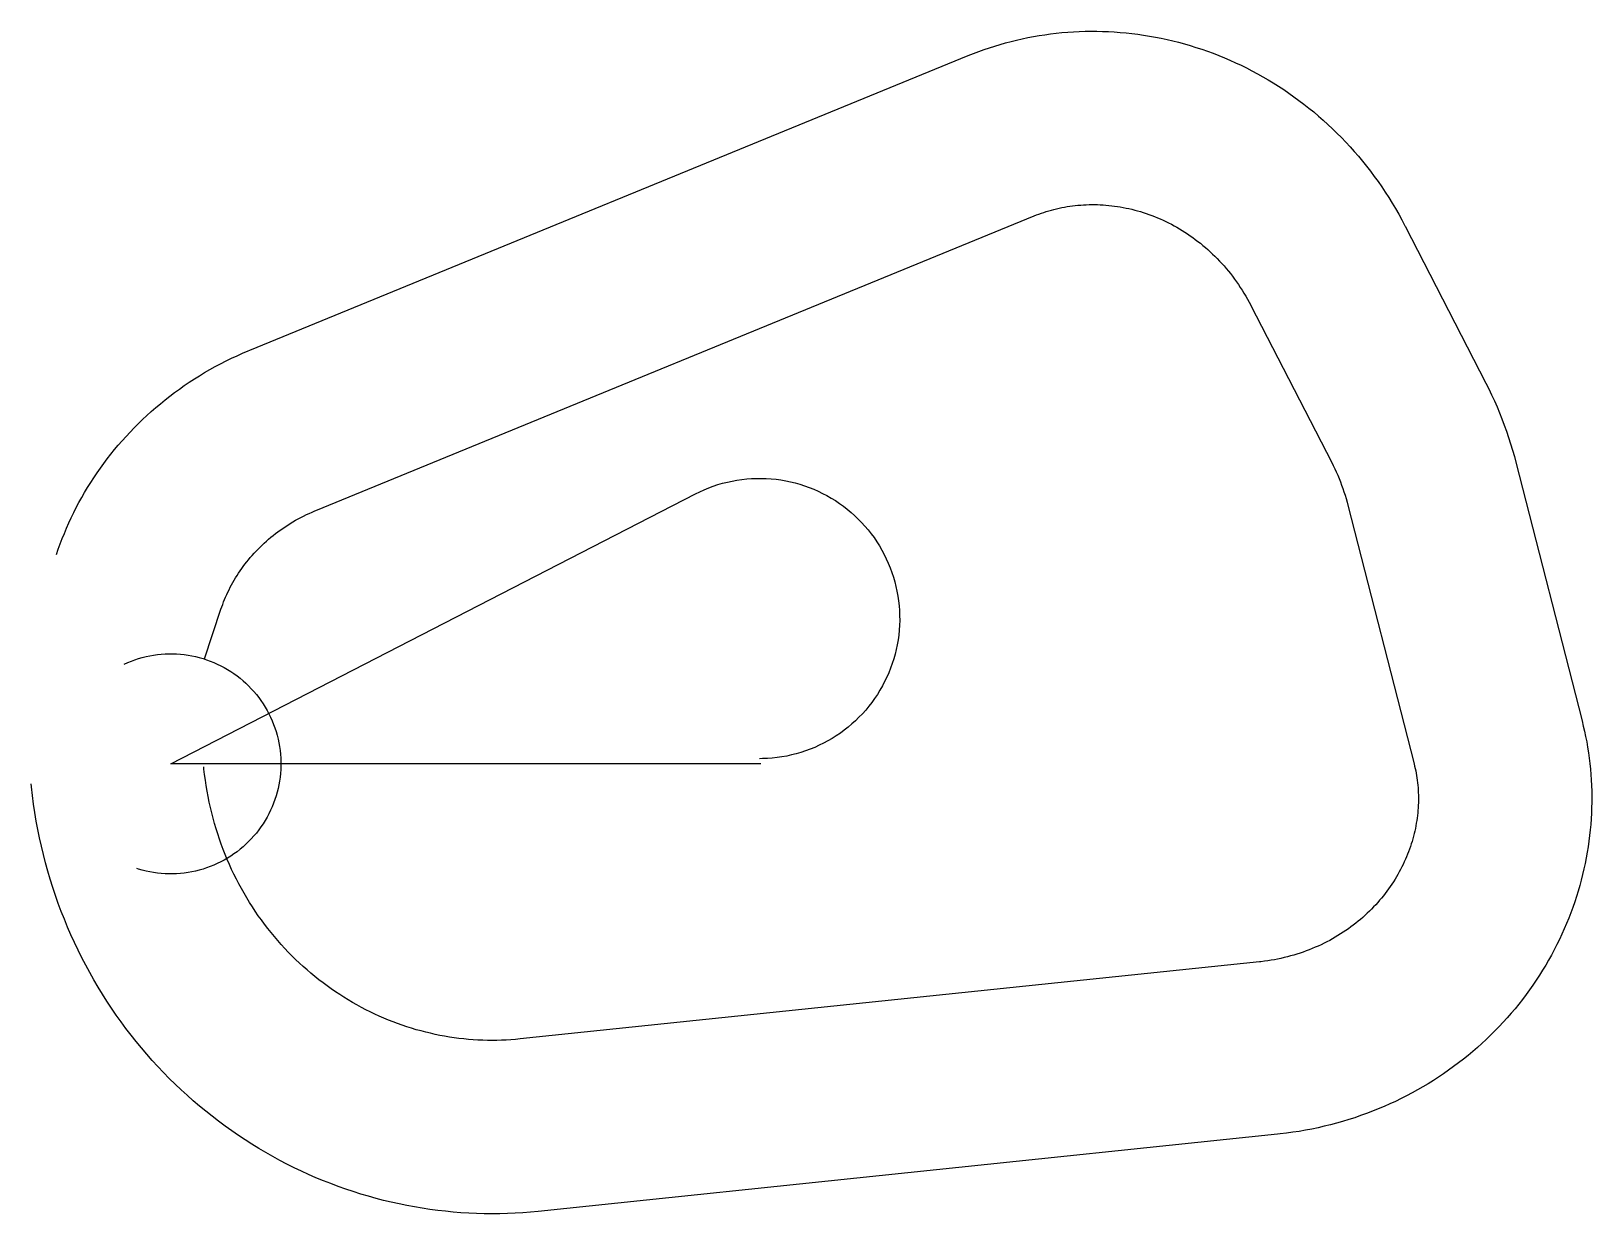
# Model space of a CAD drawing. Header units: metres. Extents: x -3704 to 37699, y -11941 to 19438.
import ezdxf

# ---------------------------------------------------------------- set-up
doc = ezdxf.new("R2010")
doc.units = ezdxf.units.M

msp = doc.modelspace()

# ---------------------------------------------------------------- linework, layer by layer
at = {"layer": 'Boundry', "color": 1}
for p, q in [((2100, 10976), (21158, 18792)), ((3845, 6720), (22903, 14536)), ((32745, 14268), (34890, 10099)), ((28654, 12163), (30800, 7994)), ((35685, 8005), (37441, 1140)), ((31228, 6864), (32985, 0)), ((891, 2781), (1330, 4099)), ((28887, -5255), (9269, -7302)), ((29364, -9830), (9746, -11877))]:
    msp.add_line(p, q, dxfattribs=at)
at = {"layer": 'NorminalTrack', "color": 1}
msp.add_lwpolyline([(15650, 0), (0, 0), (13916, 7161), (13916, 7161), (14032, 7219), (14151, 7272), (14271, 7321), (14393, 7366), (14516, 7407), (14641, 7443), (14766, 7475), (14893, 7502), (15021, 7525), (15149, 7544), (15279, 7558), (15408, 7568), (15538, 7573), (15668, 7573), (15797, 7569), (15927, 7561), (16056, 7548), (16185, 7530), (16313, 7508), (16440, 7482), (16566, 7451), (16691, 7415), (16814, 7376), (16937, 7332), (17057, 7284), (17176, 7231), (17293, 7175), (17408, 7115), (17520, 7050), (17631, 6982), (17739, 6910), (17844, 6834), (17947, 6754), (18046, 6671), (18143, 6585), (18237, 6495), (18328, 6402), (18415, 6306), (18499, 6207), (18579, 6105), (18656, 6000), (18729, 5893), (18798, 5783), (18863, 5671), (18925, 5556), (18982, 5440), (19035, 5321), (19085, 5201), (19129, 5079), (19170, 4956), (19206, 4831), (19238, 4706), (19266, 4579), (19289, 4451), (19307, 4322), (19322, 4193), (19331, 4064), (19336, 3934), (19337, 3804), (19333, 3675), (19324, 3545), (19311, 3416), (19294, 3287), (19272, 3159), (19245, 3032), (19214, 2906), (19179, 2781), (19139, 2658), (19095, 2535), (19047, 2415), (18995, 2296), (18938, 2179), (18878, 2064), (18814, 1952), (18745, 1841), (18673, 1733), (18597, 1628), (18518, 1525), (18435, 1425), (18348, 1329), (18258, 1235), (18165, 1144), (18069, 1057), (17970, 973), (17868, 893), (17763, 816), (17656, 743), (17546, 674), (17434, 609), (17320, 547), (17203, 490), (17085, 436), (16965, 387), (16843, 342), (16719, 302), (16595, 266), (16469, 234), (16342, 206), (16214, 183), (16086, 164), (15957, 150), (15827, 141), (15698, 136), (15618, 135)], dxfattribs=at)
at = {"layer": 'WindSpiral', "color": 5}
for points in [[(21158, 18792), (21296, 18848), (21435, 18901), (21576, 18951), (21717, 18999), (21860, 19045), (22004, 19089), (22149, 19130), (22294, 19168), (22441, 19204), (22588, 19238), (22737, 19269), (22886, 19297), (23036, 19323), (23186, 19346), (23338, 19367), (23489, 19385), (23642, 19400), (23795, 19413), (23948, 19424), (24102, 19431), (24257, 19436), (24411, 19438), (24566, 19437), (24721, 19434), (24877, 19428), (25032, 19420), (25188, 19408), (25343, 19394), (25499, 19377), (25655, 19357), (25810, 19335), (25966, 19310), (26121, 19282), (26276, 19251), (26431, 19218), (26585, 19182), (26739, 19143), (26892, 19101), (27046, 19056), (27198, 19009), (27350, 18959), (27501, 18906), (27652, 18851), (27802, 18793), (27951, 18732), (28099, 18668), (28247, 18602), (28393, 18533), (28539, 18462), (28683, 18387), (28827, 18310), (28969, 18231), (29110, 18149), (29250, 18064), (29389, 17977), (29526, 17887), (29662, 17794), (29797, 17699), (29930, 17602), (30062, 17502), (30192, 17399), (30321, 17295), (30447, 17187), (30573, 17078), (30696, 16966), (30818, 16851), (30938, 16735), (31056, 16616), (31172, 16495), (31286, 16371), (31398, 16246), (31509, 16118), (31617, 15988), (31723, 15857), (31827, 15723), (31928, 15587), (32028, 15449), (32125, 15309), (32220, 15167), (32313, 15023), (32403, 14878), (32491, 14731), (32576, 14581), (32659, 14431), (32739, 14278), (32745, 14268)], [(22903, 14536), (22967, 14562), (23031, 14586), (23096, 14610), (23162, 14632), (23228, 14653), (23295, 14673), (23362, 14693), (23430, 14711), (23499, 14727), (23568, 14743), (23638, 14758), (23708, 14771), (23779, 14783), (23850, 14794), (23922, 14804), (23994, 14813), (24067, 14820), (24140, 14826), (24213, 14831), (24287, 14835), (24361, 14837), (24435, 14838), (24510, 14838), (24585, 14836), (24660, 14833), (24735, 14829), (24811, 14824), (24886, 14817), (24962, 14808), (25038, 14799), (25114, 14788), (25190, 14776), (25267, 14762), (25343, 14747), (25419, 14730), (25495, 14712), (25572, 14693), (25648, 14672), (25724, 14650), (25799, 14627), (25875, 14602), (25951, 14576), (26026, 14548), (26101, 14519), (26176, 14488), (26250, 14456), (26325, 14423), (26398, 14388), (26472, 14352), (26545, 14315), (26618, 14276), (26690, 14235), (26762, 14193), (26833, 14150), (26904, 14106), (26974, 14060), (27044, 14012), (27113, 13964), (27181, 13914), (27249, 13862), (27316, 13810), (27382, 13755), (27448, 13700), (27513, 13643), (27577, 13585), (27640, 13526), (27702, 13465), (27764, 13403), (27824, 13340), (27884, 13276), (27943, 13210), (28000, 13143), (28057, 13075), (28113, 13006), (28168, 12935), (28221, 12863), (28274, 12791), (28325, 12717), (28375, 12642), (28424, 12565), (28472, 12488), (28519, 12410), (28564, 12330), (28609, 12250), (28652, 12169), (28654, 12163)], [(-3034, 5552), (-2986, 5694), (-2935, 5835), (-2881, 5975), (-2825, 6114), (-2767, 6253), (-2705, 6391), (-2642, 6528), (-2575, 6664), (-2507, 6800), (-2436, 6934), (-2362, 7067), (-2286, 7200), (-2207, 7331), (-2126, 7461), (-2043, 7590), (-1957, 7717), (-1869, 7844), (-1779, 7968), (-1686, 8092), (-1591, 8214), (-1493, 8335), (-1393, 8454), (-1291, 8572), (-1187, 8688), (-1081, 8802), (-972, 8915), (-861, 9026), (-749, 9135), (-634, 9243), (-517, 9349), (-398, 9452), (-277, 9554), (-154, 9654), (-29, 9752), (98, 9848), (227, 9942), (358, 10034), (490, 10123), (624, 10211), (760, 10296), (898, 10379), (1037, 10460), (1178, 10538), (1321, 10614), (1465, 10688), (1611, 10759), (1758, 10828), (1906, 10895), (2056, 10959), (2100, 10976)], [(34890, 10099), (34968, 9945), (35043, 9789), (35115, 9631), (35185, 9473), (35252, 9312), (35317, 9151), (35379, 8988), (35437, 8823), (35494, 8658), (35547, 8491), (35597, 8323), (35645, 8154), (35685, 8005)], [(30800, 7994), (30842, 7911), (30882, 7828), (30921, 7743), (30958, 7658), (30994, 7572), (31029, 7485), (31062, 7397), (31094, 7308), (31125, 7219), (31153, 7128), (31181, 7037), (31207, 6945), (31228, 6864)], [(1330, 4099), (1353, 4165), (1376, 4230), (1401, 4295), (1427, 4360), (1455, 4425), (1483, 4490), (1513, 4554), (1544, 4618), (1577, 4682), (1610, 4745), (1645, 4808), (1681, 4871), (1718, 4933), (1757, 4995), (1797, 5056), (1838, 5117), (1880, 5178), (1923, 5238), (1968, 5297), (2014, 5356), (2061, 5414), (2109, 5472), (2158, 5529), (2209, 5585), (2261, 5641), (2314, 5696), (2368, 5750), (2423, 5803), (2479, 5856), (2537, 5908), (2595, 5959), (2655, 6009), (2715, 6059), (2777, 6107), (2840, 6155), (2904, 6201), (2969, 6247), (3035, 6291), (3102, 6335), (3170, 6378), (3239, 6419), (3309, 6460), (3379, 6499), (3451, 6537), (3524, 6574), (3597, 6610), (3672, 6645), (3747, 6679), (3823, 6711), (3845, 6720)], [(-1234, 2646), (-1141, 2688), (-1046, 2726), (-951, 2761), (-854, 2792), (-756, 2820), (-657, 2845), (-557, 2866), (-457, 2884), (-356, 2898), (-254, 2909), (-153, 2916), (-51, 2919), (51, 2919), (153, 2916), (254, 2909), (356, 2898), (457, 2884), (557, 2866), (657, 2845), (756, 2820), (854, 2792), (951, 2761), (1046, 2726), (1141, 2688), (1234, 2646), (1326, 2602), (1416, 2554), (1504, 2503), (1590, 2449), (1675, 2392), (1757, 2332), (1837, 2269), (1916, 2204), (1991, 2135), (2065, 2065), (2135, 1991), (2204, 1916), (2269, 1837), (2332, 1757), (2392, 1675), (2449, 1590), (2503, 1504), (2554, 1416), (2602, 1326), (2646, 1234), (2688, 1141), (2726, 1046), (2761, 951), (2792, 854), (2820, 756), (2845, 657), (2866, 557), (2884, 457), (2898, 356), (2909, 254), (2916, 153), (2919, 51), (2919, -51), (2916, -153), (2909, -254), (2898, -356), (2884, -457), (2866, -557), (2845, -657), (2820, -756), (2792, -854), (2761, -951), (2726, -1046), (2688, -1141), (2646, -1234), (2602, -1326), (2554, -1416), (2503, -1504), (2449, -1590), (2392, -1675), (2332, -1757), (2269, -1837), (2204, -1916), (2135, -1991), (2065, -2065), (1991, -2135), (1916, -2204), (1837, -2269), (1757, -2332), (1675, -2392), (1590, -2449), (1504, -2503), (1416, -2554), (1326, -2602), (1234, -2646), (1141, -2688), (1046, -2726), (951, -2761), (854, -2792), (756, -2820), (657, -2845), (557, -2866), (457, -2884), (356, -2898), (254, -2909), (153, -2916), (51, -2919), (-51, -2919), (-153, -2916), (-254, -2909), (-356, -2898), (-457, -2884), (-557, -2866), (-657, -2845), (-756, -2820), (-854, -2792), (-902, -2777)], [(37441, 1140), (37475, 1001), (37507, 861), (37537, 720), (37564, 579), (37589, 437), (37611, 294), (37631, 150), (37648, 6), (37663, -139), (37675, -284), (37685, -430), (37692, -576), (37697, -723), (37699, -870), (37699, -1017), (37696, -1165), (37691, -1312), (37682, -1460), (37672, -1608), (37658, -1756), (37642, -1904), (37624, -2052), (37603, -2200), (37579, -2348), (37552, -2496), (37523, -2643), (37492, -2791), (37457, -2938), (37420, -3084), (37381, -3230), (37339, -3376), (37294, -3521), (37246, -3666), (37196, -3810), (37144, -3954), (37088, -4097), (37031, -4239), (36970, -4380), (36907, -4521), (36842, -4660), (36774, -4799), (36703, -4937), (36630, -5074), (36554, -5209), (36476, -5344), (36395, -5477), (36312, -5610), (36227, -5741), (36139, -5870), (36048, -5999), (35955, -6126), (35860, -6252), (35763, -6376), (35663, -6499), (35561, -6620), (35456, -6739), (35349, -6857), (35240, -6973), (35129, -7088), (35016, -7201), (34900, -7312), (34783, -7421), (34663, -7528), (34541, -7633), (34417, -7737), (34292, -7838), (34164, -7937), (34034, -8035), (33902, -8130), (33769, -8223), (33634, -8314), (33496, -8402), (33358, -8488), (33217, -8572), (33075, -8654), (32931, -8733), (32785, -8810), (32638, -8885), (32489, -8957), (32339, -9026), (32187, -9094), (32034, -9158), (31880, -9220), (31724, -9279), (31567, -9336), (31409, -9390), (31250, -9441), (31089, -9490), (30928, -9536), (30765, -9579), (30601, -9619), (30436, -9657), (30271, -9692), (30105, -9724), (29937, -9753), (29769, -9779), (29601, -9802), (29431, -9822), (29364, -9830)], [(32985, 0), (33000, -61), (33014, -123), (33027, -185), (33039, -248), (33050, -311), (33060, -375), (33069, -439), (33076, -503), (33083, -568), (33089, -634), (33093, -699), (33096, -765), (33099, -832), (33100, -898), (33099, -965), (33098, -1033), (33095, -1100), (33092, -1168), (33087, -1236), (33081, -1304), (33073, -1372), (33065, -1440), (33055, -1509), (33044, -1578), (33032, -1646), (33018, -1715), (33003, -1784), (32987, -1852), (32970, -1921), (32951, -1990), (32931, -2059), (32910, -2127), (32888, -2196), (32864, -2264), (32839, -2332), (32813, -2400), (32785, -2468), (32756, -2535), (32726, -2602), (32695, -2669), (32662, -2736), (32628, -2802), (32593, -2868), (32556, -2934), (32518, -2999), (32479, -3064), (32439, -3128), (32397, -3192), (32354, -3255), (32310, -3318), (32265, -3380), (32218, -3442), (32170, -3503), (32121, -3564), (32070, -3623), (32019, -3682), (31966, -3741), (31912, -3798), (31856, -3855), (31800, -3912), (31742, -3967), (31684, -4021), (31624, -4075), (31563, -4128), (31501, -4180), (31437, -4231), (31373, -4281), (31307, -4330), (31241, -4378), (31173, -4425), (31104, -4471), (31035, -4516), (30964, -4560), (30892, -4603), (30820, -4645), (30746, -4685), (30671, -4725), (30596, -4763), (30519, -4800), (30442, -4836), (30364, -4870), (30285, -4904), (30205, -4936), (30124, -4966), (30043, -4996), (29961, -5024), (29878, -5051), (29794, -5076), (29709, -5100), (29624, -5123), (29539, -5144), (29452, -5163), (29365, -5182), (29278, -5199), (29190, -5214), (29101, -5228), (29012, -5240), (28922, -5251), (28887, -5255)], [(9269, -7302), (9146, -7314), (9022, -7324), (8898, -7331), (8774, -7336), (8649, -7340), (8524, -7341), (8399, -7339), (8274, -7336), (8148, -7330), (8022, -7323), (7896, -7313), (7770, -7300), (7644, -7286), (7518, -7269), (7391, -7250), (7265, -7229), (7139, -7206), (7014, -7180), (6888, -7152), (6763, -7122), (6638, -7089), (6513, -7055), (6389, -7018), (6264, -6979), (6141, -6937), (6018, -6893), (5895, -6847), (5773, -6799), (5652, -6749), (5531, -6696), (5411, -6641), (5292, -6584), (5173, -6525), (5055, -6464), (4938, -6400), (4822, -6334), (4707, -6266), (4593, -6196), (4480, -6124), (4367, -6050), (4256, -5973), (4146, -5895), (4038, -5814), (3930, -5731), (3824, -5647), (3719, -5560), (3615, -5471), (3513, -5381), (3412, -5288), (3312, -5193), (3214, -5097), (3117, -4998), (3022, -4898), (2929, -4796), (2837, -4692), (2747, -4586), (2658, -4478), (2571, -4369), (2486, -4258), (2403, -4145), (2321, -4031), (2242, -3915), (2164, -3797), (2088, -3678), (2014, -3557), (1942, -3435), (1873, -3311), (1805, -3186), (1739, -3059), (1675, -2931), (1614, -2802), (1554, -2671), (1497, -2539), (1442, -2406), (1389, -2272), (1338, -2136), (1290, -2000), (1244, -1862), (1201, -1723), (1159, -1583), (1120, -1443), (1084, -1301), (1050, -1158), (1018, -1015), (989, -871), (962, -726), (938, -580), (916, -433), (897, -286), (880, -139), (874, -83)], [(9746, -11877), (9543, -11897), (9340, -11913), (9136, -11925), (8931, -11934), (8726, -11939), (8521, -11941), (8315, -11939), (8110, -11933), (7904, -11924), (7698, -11911), (7492, -11895), (7286, -11875), (7080, -11851), (6874, -11824), (6669, -11793), (6463, -11759), (6258, -11720), (6054, -11679), (5850, -11633), (5647, -11584), (5444, -11532), (5242, -11476), (5040, -11416), (4840, -11352), (4640, -11285), (4441, -11215), (4244, -11141), (4047, -11063), (3851, -10982), (3657, -10897), (3464, -10809), (3272, -10717), (3082, -10622), (2893, -10524), (2705, -10422), (2519, -10316), (2335, -10208), (2152, -10096), (1971, -9980), (1792, -9861), (1615, -9739), (1440, -9614), (1267, -9486), (1095, -9354), (926, -9220), (759, -9082), (595, -8941), (432, -8797), (272, -8650), (114, -8500), (-41, -8347), (-194, -8191), (-344, -8033), (-492, -7871), (-637, -7707), (-779, -7540), (-919, -7371), (-1056, -7199), (-1190, -7024), (-1321, -6846), (-1449, -6667), (-1574, -6484), (-1696, -6300), (-1815, -6113), (-1930, -5924), (-2043, -5732), (-2152, -5538), (-2258, -5343), (-2361, -5145), (-2461, -4945), (-2557, -4743), (-2649, -4539), (-2739, -4334), (-2824, -4126), (-2907, -3917), (-2985, -3707), (-3060, -3494), (-3132, -3280), (-3199, -3065), (-3263, -2848), (-3324, -2630), (-3380, -2411), (-3433, -2190), (-3482, -1968), (-3527, -1745), (-3569, -1521), (-3606, -1296), (-3640, -1070), (-3669, -844), (-3695, -616), (-3704, -531)]]:
    msp.add_lwpolyline(points, dxfattribs=at)

doc.saveas('drawing.dxf')
